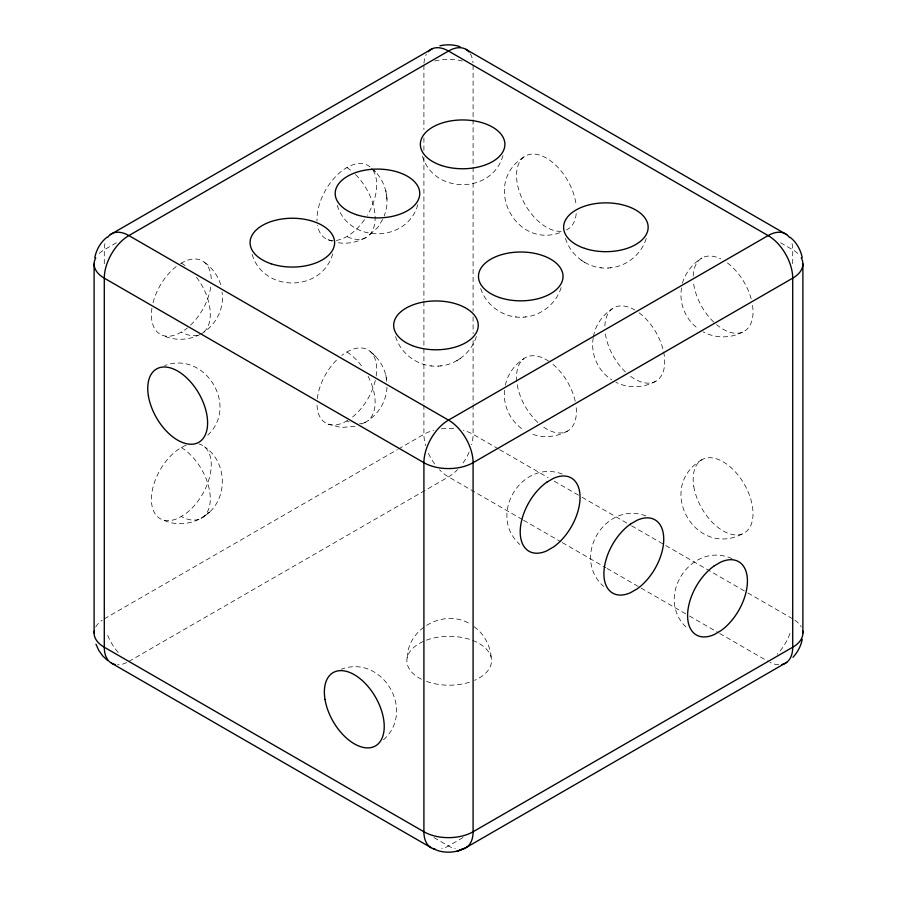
<?xml version="1.0" encoding="UTF-8"?>
<svg xmlns="http://www.w3.org/2000/svg" width="897" height="897" viewBox="0 0 897 897"><rect width="100%" height="100%" fill="white"/><g stroke="black" fill="none" stroke-linecap="round" stroke-linejoin="round"><path stroke-width="0.67" stroke-dasharray="4.49 3.36" d="M386.618 197.026C387.683 203.395 386.428 210.021 384.163 216.009M386.988 387.257C386.383 400.421 379.353 413.08 368.331 420.345M504.63 390.318C502.679 405.993 510.931 422.162 524.375 430.369M593.276 337.765C590.293 353.81 597.974 371.123 611.765 379.857M681.585 287.915C678.782 303.175 685.532 319.724 698.214 328.694M407.216 657.658C407.978 627.564 445.035 608.323 470.364 624.11M505.359 385.284C507.489 374.352 514.586 364.72 523.859 358.665M593.466 336.599C595.272 325.196 602.582 315.082 612.169 308.815M476.363 336.476C471.587 352.241 456.909 364.417 440.483 365.92M561.107 287.645C556.297 303.388 541.586 315.52 525.16 316.989M646.244 238.49C641.433 254.232 626.723 266.364 610.296 267.833M682.382 283.239C685.465 272.71 692.574 263.673 701.936 258M332.72 253.817C321.832 292.669 262.843 292.669 251.956 253.817M417.856 204.673C406.969 243.513 347.98 243.513 337.093 204.673M502.993 155.517C492.105 194.369 433.116 194.369 422.229 155.517M382.75 219.395L377.783 227.401L368.331 235.933M207.745 435.224C239.207 405.635 204.695 350.458 164.611 365.584M383.557 739.745C416.219 710.525 381.954 653.924 341.23 669.24M204.023 516.313C228.32 501.401 228.331 462.202 204.527 446.818M201.096 518.376L209.562 512.03C197.284 523.848 177.864 527.178 162.469 519.733M523.859 156.997C480.971 183.728 515.719 250.958 561.914 231.897M701.936 459.679C654.922 487.262 695.074 558.775 742.694 533.771M201.096 333.964C215.504 325.734 224.71 308.613 222.041 292.052M456.719 360.773L460.789 358.161M347.644 420.48L344.874 422.016A42.226 24.387 -60 0 1 316.989 403.706M180.611 263.494L184.692 261.352A42.305 24.421 -60 0 1 211.244 280.346M336.285 240.407A42.226 24.387 -60 0 0 344.874 237.604L348.933 235.249A42.226 24.387 -60 0 0 365.023 218.924M369.968 166.887A42.226 24.387 -60 0 0 348.933 166.461L344.874 168.793A42.226 24.387 -60 0 0 317.022 220.909M151.952 308.108A42.305 24.421 -60 0 0 177.976 333.886L184.692 330.006A42.305 24.421 -60 0 0 187.383 327.954M186.128 445.17A42.305 24.421 -60 0 0 184.692 445.764L177.976 449.644A42.305 24.421 -60 0 0 151.414 499.304A42.305 24.421 -60 0 0 177.976 518.298L184.692 514.418A42.305 24.421 -60 0 0 210.246 474.199A42.305 24.421 -60 0 0 198.988 443.948M376.179 376.011A42.226 24.387 -60 0 0 348.933 350.873L344.874 353.205A42.226 24.387 -60 0 0 341.768 355.425M116.397 242.773L104.287 249.77A34.77 20.07 0 0 0 98.468 254.221M104.287 618.84L397.281 449.689M398.492 448.982L423.911 434.305A34.77 20.07 0 0 1 433.655 430.347M128.876 661.425L448.5 476.89A34.77 20.07 -60 0 0 457.548 469.669M463.031 837.574L448.5 845.961A34.77 20.07 -60 0 1 441.739 848.775M655.954 381.169C643.732 387.986 628.405 388.715 615.891 382.245M567.633 431.02C556.129 437.355 541.956 438.543 529.847 433.173M200.098 334.435C188.482 340.501 174.332 340.938 162.469 335.321M742.694 332.092C730.405 338.528 715.279 338.438 703.069 331.856M365.505 237.795C356.67 242.459 346.399 244.466 336.521 242.392M365.505 422.207L359.114 425.032M354.999 426.378L341.107 427.465L328.078 424.124M565.469 238.378C570.851 256.52 589.497 269.481 608.379 267.99M480.702 288.542C486.376 306.202 504.753 318.592 523.254 317.146M395.588 336.599C401.015 354.719 419.695 367.635 438.588 366.088M438.263 366.111L441.133 365.864M608.065 268.024L610.935 267.777M522.94 317.168L525.799 316.921M600.698 267.766L601.349 267.822M515.562 316.91L516.212 316.966M430.896 365.875L431.535 365.931M562.24 474.031C521.516 458.715 487.25 515.315 519.912 544.546M645.93 515.887C605.206 500.582 570.941 557.172 603.603 586.403M731.986 558.562C690.937 540.442 653.621 598.019 687.281 628.259M328.078 239.712L332.238 241.248M780.603 242.773L792.713 249.77A34.77 20.07 0 0 1 798.532 254.221M498.508 448.982L473.089 434.305A34.77 20.07 0 0 0 463.345 430.347M499.719 449.689L548.145 477.641M554.2 481.14L580.841 496.523M582.052 497.218L630.479 525.182M631.69 525.877L746.708 592.278M747.919 592.984L792.713 618.84M522.357 519.531L448.5 476.89A34.77 20.07 60 0 1 439.519 469.748M523.568 520.226L561.096 541.9M562.307 542.595L605.89 567.767M607.101 568.463L639.796 587.333M641.007 588.028L688.223 615.297M689.434 615.992L718.486 632.766M719.697 633.473L768.124 661.425M433.969 837.574L448.5 845.961A34.77 20.07 60 0 0 455.261 848.775M581.043 260.063L585.124 262.675M474.087 626.734C484.358 633.977 490.558 646.087 491.343 658.544M204.527 262.406C212.701 268.057 218.397 276.668 221.245 286.121M371.481 168.244C381.595 176.115 386.999 188.897 387.134 201.556M373.769 170.262L375.675 171.955M375.675 356.367L369.968 351.299C379.341 358.464 386.024 369.542 386.618 381.438M385.878 190.635L386.394 195.086M385.878 375.047L386.394 379.498M792.713 263.752L792.713 249.77A34.77 20.07 -60 0 0 791.625 242.033M473.089 65.234L473.089 118.359M473.089 119.75L473.089 165.889M473.089 167.291L473.089 311.281M473.089 316.876L473.089 333.65M473.089 340.636L473.089 403.549M473.089 404.951L473.089 434.305A34.77 20.07 -60 0 1 471.643 444.721M423.911 65.234L423.911 129.538M423.911 137.925L423.911 150.517M423.911 157.502L423.911 300.103M423.911 301.493L423.911 403.549M423.911 404.951L423.911 434.305A34.77 20.07 60 0 0 425.615 445.663M104.287 263.752L104.287 249.77A34.77 20.07 60 0 1 105.375 242.033M355.526 174.579A42.327 24.746 59.4 0 1 374.811 222.815A42.327 24.746 59.4 0 1 346.87 236.528M346.87 167.56A42.327 24.746 59.4 0 1 351.276 170.744M372.973 170.262A42.226 24.387 -60 0 1 367.366 215.269M333.213 240.609A42.226 24.387 -60 0 1 317.516 225.461M368.073 376.213A42.327 24.746 59.4 0 1 359.562 423.788M349.09 421.915A42.327 24.746 59.4 0 1 346.87 420.94M346.87 351.972A42.327 24.746 59.4 0 1 363.274 368.252M375.316 380.451A42.226 24.387 -60 0 1 350.884 418.305M317.291 398.66A42.226 24.387 -60 0 1 337.9 358.744M197.721 335.243A42.327 24.443 60 0 1 181.329 332.159M181.329 263.079A42.327 24.443 60 0 1 185.69 266.117M196.51 277.274A42.327 24.443 60 0 1 202.621 333.034M210.717 287.13A42.305 24.421 -60 0 1 190.489 325.207M153.028 302.771A42.305 24.421 -60 0 1 177.18 265.815M181.329 447.491A42.327 24.443 60 0 1 210.302 498.754A42.327 24.443 60 0 1 181.329 516.571M421.478 679.242A42.327 24.443 0 0 1 419.269 643.485A42.327 24.443 0 0 1 481.184 644.764A42.327 24.443 0 0 1 474.558 680.33M469.479 682.213A42.327 24.443 0 0 1 426.31 681.328M576.222 407.754A42.327 24.443 60 0 1 542.113 426.041M537.852 422.476A42.327 24.443 60 0 1 517.042 371.089A42.327 24.443 60 0 1 548.661 361.155M552.978 364.384A42.327 24.443 60 0 1 575.235 401.419M752.527 305.372A42.327 24.443 60 0 1 716.591 324.636M713.777 322.124A42.327 24.443 60 0 1 693.347 281.266M693.19 276.13A42.327 24.443 60 0 1 720.908 258.93M727.456 262.978A42.327 24.443 60 0 1 751.181 298.925M561.118 231.28A42.327 24.443 60 0 1 518.645 189.357A42.327 24.443 60 0 1 539.254 154.979A42.327 24.443 60 0 1 576.222 206.086M576.222 213.643A42.327 24.443 60 0 1 566.444 229.957M639.146 312.84A42.327 24.443 60 0 1 664.397 366.638A42.327 24.443 60 0 1 630.423 376.191M625.467 371.975A42.327 24.443 60 0 1 605.352 333.796M604.881 325.981A42.327 24.443 60 0 1 634.784 309.947M469.075 452.155A34.77 20.07 -60 0 1 461.955 464.5M434.653 463.962A34.77 20.07 60 0 1 428.183 452.772M441.38 428.856A34.77 20.07 0 0 1 455.62 428.856M434.686 61.007A34.77 20.07 0 0 1 462.314 61.007M470.342 53.775A34.77 20.07 -60 0 1 472.988 62.734M423.978 63.149A34.77 20.07 60 0 1 426.344 54.325M778.798 664.778A34.77 20.07 60 0 1 769.962 662.412M794.82 620.175A34.77 20.07 0 0 1 801.256 626.947M789.965 633.473A34.77 20.07 -60 0 1 777.172 654.205M126.668 662.591A34.77 20.07 -60 0 1 117.585 664.778M95.744 626.947A34.77 20.07 0 0 1 102.18 620.175M118.202 652.455A34.77 20.07 60 0 1 106.721 632.564M693.807 486.522A42.327 24.443 60 0 0 743.075 533.603A42.327 24.443 60 0 0 732.412 468.873A42.327 24.443 60 0 0 693.807 486.522"/><path stroke-width="1.35" d="M94.107 263.965L94.107 633.035M802.893 633.035L802.893 263.965M94.768 257.63C96.383 249.77 100.531 242.156 106.99 237.234M802.232 639.37C800.976 646.075 797.568 652.276 792.982 657.288M110.297 234.644L432.399 48.673M786.703 662.356L465.891 847.687C455.844 853.159 443.253 853.866 433.004 848.562M463.996 848.562L457.078 851.231L460.699 849.896M439.922 45.769C446.56 44.312 453.635 44.458 460.071 46.722M465.891 49.313L786.703 234.644M111.486 663.152L431.109 847.687M790.01 237.234C796.469 242.156 800.617 249.77 802.232 257.63M107.73 660.618L102.751 655.954L98.782 650.415L95.968 644.203M789.416 237.47A34.77 20.07 -60 0 0 768.124 235.575L448.5 51.039A34.77 20.07 60 0 0 428.183 51.701M469.075 52.015A34.77 20.07 -60 0 0 448.5 51.039L128.876 235.575A34.77 20.07 60 0 0 107.584 237.47M781.982 664.486A34.77 20.07 60 0 0 792.713 647.23A34.77 20.07 0 0 0 802.714 630.961M95.744 257.876A34.77 20.07 0 0 0 104.287 278.16L104.287 647.23A34.77 20.07 -60 0 0 115.421 664.565M435.045 849.1A34.77 20.07 -60 0 1 423.911 831.766L104.287 647.23A34.77 20.07 0 0 1 94.286 630.961M461.955 849.1A34.77 20.07 60 0 0 473.089 831.766L792.713 647.23L792.713 278.16A34.77 20.07 0 0 0 801.256 257.876M546.935 482.104L546.766 482.216A42.305 24.421 -60 0 0 520.215 531.876A42.305 24.421 -60 0 0 546.766 550.87L553.494 546.991A42.305 24.421 -60 0 0 580.045 497.33A42.305 24.421 -60 0 0 553.494 478.336L546.935 482.104M630.613 523.971L630.456 524.083A42.305 24.421 -60 0 0 603.905 573.732A42.305 24.421 -60 0 0 630.456 592.726L637.184 588.847A42.305 24.421 -60 0 0 663.735 539.187A42.305 24.421 -60 0 0 637.184 520.204L630.613 523.971M714.304 565.828L714.147 565.94A42.305 24.421 -60 0 0 687.595 615.589A42.305 24.421 -60 0 0 714.147 634.583L720.863 630.703A42.305 24.421 -60 0 0 747.425 581.054A42.305 24.421 -60 0 0 720.863 562.06L714.304 565.828M768.124 235.575L448.5 420.11A34.77 20.07 -60 0 0 423.911 462.695L423.911 831.766A34.77 20.07 0 0 0 473.089 831.766L473.089 462.695A34.77 20.07 60 0 0 448.5 420.11L128.876 235.575A34.77 20.07 -60 0 0 104.287 278.16L423.911 462.695A34.77 20.07 0 0 0 473.089 462.695L792.713 278.16A34.77 20.07 60 0 0 768.124 235.575M412.34 345.625A42.294 24.421 0 0 0 478.146 327.057A42.294 24.421 0 0 0 417.385 303.433A42.294 24.421 0 0 0 412.34 345.625M584.642 248.379A42.294 24.421 0 0 0 648.161 227.333A42.294 24.421 0 0 0 584.822 206.097A42.294 24.421 0 0 0 584.642 248.379M499.506 297.535A42.294 24.421 0 0 0 563.036 276.478A42.294 24.421 0 0 0 499.685 255.253A42.294 24.421 0 0 0 499.506 297.535M271.197 263.796A42.294 24.421 0 0 0 334.626 242.661A42.294 24.421 0 0 0 271.197 221.514A42.294 24.421 0 0 0 271.197 263.796M441.47 165.496A42.294 24.421 0 0 0 504.899 144.35A42.294 24.421 0 0 0 441.47 123.214A42.294 24.421 0 0 0 441.47 165.496M356.333 214.652A42.294 24.421 0 0 0 419.762 193.505A42.294 24.421 0 0 0 356.333 172.359A42.294 24.421 0 0 0 356.333 214.652M148.386 395.801A42.327 24.443 60 0 0 197.643 442.883A42.327 24.443 60 0 0 186.991 378.153A42.327 24.443 60 0 0 148.386 395.801M325.006 699.447A42.327 24.443 60 0 0 374.273 746.528A42.327 24.443 60 0 0 363.621 681.798A42.327 24.443 60 0 0 325.006 699.447"/></g></svg>
